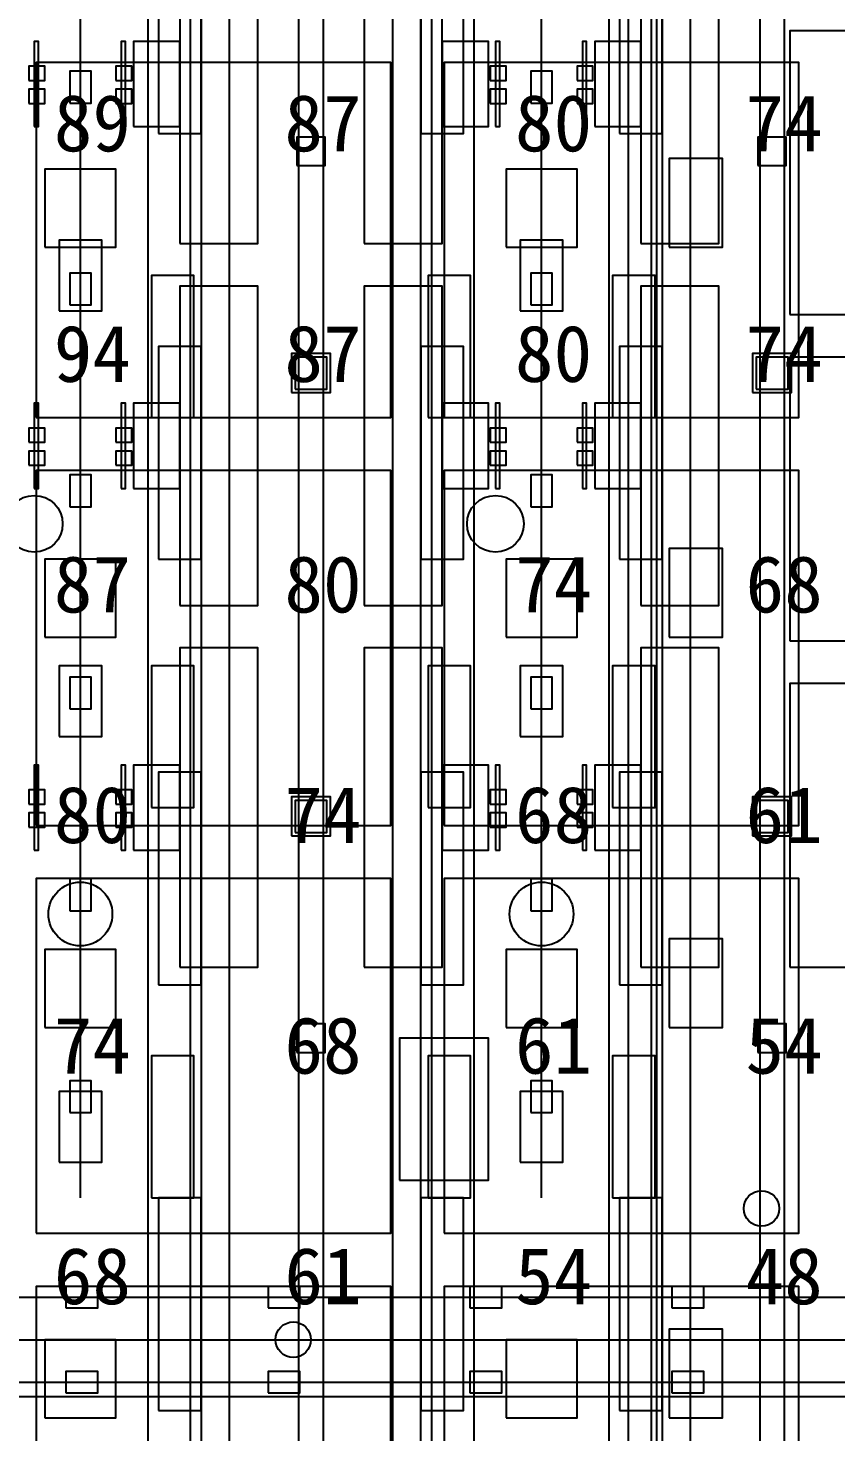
# Model space of a CAD drawing. Header units: metres. Extents: x -1640 to 1560, y -268 to 2338.
# Drawn here: x -71.72 to -48.95, y 1382.4 to 1421.97 of the extents above; entities that cross this region are included whole.
import ezdxf

# ---------------------------------------------------------------- set-up
doc = ezdxf.new("R2010")
doc.units = ezdxf.units.M
for name, color, linetype in [('1F_CHL', 4, 'Continuous'), ('1F_EHS_EXTINGUISHER_HYDRANT_CABINET_CONCEPT', 1, 'Continuous'), ('1F_PUMP', 2, 'Continuous'), ('1F_SCR', 3, 'Continuous'), ('1F_STRUCT_COLUMN', 8, 'Continuous'), ('2F_CSF_LATERAL_RACK_CONCEPT', 9, 'Continuous'), ('2F_RFG', 5, 'Continuous'), ('2F_STRUCT_COLUMN', 8, 'Continuous'), ('2F_VMB', 6, 'Continuous'), ('3F_CLEANROOM_OVERHEAD_PIPE_DUCT_CONCEPT', 9, 'Continuous'), ('3F_EHS_EGRESS_DIST_M', 2, 'Continuous'), ('3F_EHS_EXTINGUISHER_HYDRANT_CABINET_CONCEPT', 1, 'Continuous'), ('3F_EHS_GAS_DETECTOR', 6, 'Continuous'), ('3F_EHS_SAFETY_SHOWER_EYEWASH_CONCEPT', 3, 'Continuous'), ('3F_FOUP', 5, 'Continuous'), ('3F_IMP', 1, 'Continuous'), ('3F_OHT', 9, 'Continuous'), ('3F_OHTV', 1, 'Continuous'), ('3F_STK', 3, 'Continuous'), ('3F_STRUCT_COLUMN', 8, 'Continuous'), ('3F_TBAR', 6, 'Continuous'), ('3F_WET', 6, 'Continuous'), ('4F_FFU', 1, 'Continuous'), ('4F_STRUCT_PLENUM_TRUSS_CONCEPT', 9, 'Continuous'), ('5F_CHL', 4, 'Continuous'), ('5F_EHS_EXTINGUISHER_HYDRANT_CABINET_CONCEPT', 1, 'Continuous'), ('5F_PUMP', 2, 'Continuous'), ('5F_SCR', 3, 'Continuous'), ('5F_STRUCT_COLUMN', 8, 'Continuous'), ('6F_CSF_LATERAL_RACK_CONCEPT', 9, 'Continuous'), ('6F_RFG', 5, 'Continuous'), ('6F_STRUCT_COLUMN', 8, 'Continuous'), ('6F_VMB', 6, 'Continuous'), ('7F_CLEANROOM_OVERHEAD_PIPE_DUCT_CONCEPT', 9, 'Continuous'), ('7F_EHS_EGRESS_DIST_M', 2, 'Continuous'), ('7F_EHS_EXTINGUISHER_HYDRANT_CABINET_CONCEPT', 1, 'Continuous'), ('7F_EHS_GAS_DETECTOR', 6, 'Continuous'), ('7F_EHS_SAFETY_SHOWER_EYEWASH_CONCEPT', 3, 'Continuous'), ('7F_FOUP', 5, 'Continuous'), ('7F_IMP', 1, 'Continuous'), ('7F_OHT', 9, 'Continuous'), ('7F_OHTV', 1, 'Continuous'), ('7F_STK', 3, 'Continuous'), ('7F_STRUCT_COLUMN', 8, 'Continuous'), ('7F_TBAR', 6, 'Continuous'), ('7F_WET', 6, 'Continuous'), ('8F_FFU', 1, 'Continuous'), ('8F_STRUCT_PLENUM_TRUSS_CONCEPT', 9, 'Continuous'), ('UTIL_GAS.BULK_CONCEPT', 2, 'Continuous'), ('UTIL_PCW.R_CONCEPT', 1, 'Continuous'), ('UTIL_PCW.S_CONCEPT', 6, 'Continuous')]:
    doc.layers.add(name, color=color, linetype=linetype)

msp = doc.modelspace()

# ---------------------------------------------------------------- linework, layer by layer
at = {"layer": '1F_CHL'}
for points in [[(-53.65, 1415.8), (-52.15, 1415.8), (-52.15, 1418.3), (-53.65, 1418.3)], [(-53.65, 1404.8), (-52.15, 1404.8), (-52.15, 1407.3), (-53.65, 1407.3)], [(-53.65, 1393.8), (-52.15, 1393.8), (-52.15, 1396.3), (-53.65, 1396.3)], [(-53.65, 1382.8), (-52.15, 1382.8), (-52.15, 1385.3), (-53.65, 1385.3)]]:
    msp.add_lwpolyline(points, close=True, dxfattribs=at)
at = {"layer": '1F_EHS_EXTINGUISHER_HYDRANT_CABINET_CONCEPT'}
msp.add_circle((-64.25, 1385), 0.5, dxfattribs=at)
at = {"layer": '1F_PUMP'}
for points in [[(-68.25, 1411), (-67.05, 1411), (-67.05, 1415), (-68.25, 1415)], [(-60.45, 1411), (-59.25, 1411), (-59.25, 1415), (-60.45, 1415)], [(-55.25, 1411), (-54.05, 1411), (-54.05, 1415), (-55.25, 1415)], [(-68.25, 1400), (-67.05, 1400), (-67.05, 1404), (-68.25, 1404)], [(-60.45, 1400), (-59.25, 1400), (-59.25, 1404), (-60.45, 1404)], [(-55.25, 1400), (-54.05, 1400), (-54.05, 1404), (-55.25, 1404)], [(-68.25, 1389), (-67.05, 1389), (-67.05, 1393), (-68.25, 1393)], [(-60.45, 1389), (-59.25, 1389), (-59.25, 1393), (-60.45, 1393)], [(-55.25, 1389), (-54.05, 1389), (-54.05, 1393), (-55.25, 1393)]]:
    msp.add_lwpolyline(points, close=True, dxfattribs=at)
at = {"layer": '1F_SCR'}
for points in [[(-71.25, 1415.8), (-69.25, 1415.8), (-69.25, 1418), (-71.25, 1418)], [(-58.25, 1415.8), (-56.25, 1415.8), (-56.25, 1418), (-58.25, 1418)], [(-71.25, 1404.8), (-69.25, 1404.8), (-69.25, 1407), (-71.25, 1407)], [(-58.25, 1404.8), (-56.25, 1404.8), (-56.25, 1407), (-58.25, 1407)], [(-71.25, 1393.8), (-69.25, 1393.8), (-69.25, 1396), (-71.25, 1396)], [(-58.25, 1393.8), (-56.25, 1393.8), (-56.25, 1396), (-58.25, 1396)], [(-71.25, 1382.8), (-69.25, 1382.8), (-69.25, 1385), (-71.25, 1385)], [(-58.25, 1382.8), (-56.25, 1382.8), (-56.25, 1385), (-58.25, 1385)]]:
    msp.add_lwpolyline(points, close=True, dxfattribs=at)
at = {"layer": '1F_STRUCT_COLUMN'}
for points in [[(-64.3, 1411.7), (-63.2, 1411.7), (-63.2, 1412.8), (-64.3, 1412.8)], [(-51.3, 1411.7), (-50.2, 1411.7), (-50.2, 1412.8), (-51.3, 1412.8)], [(-64.3, 1399.2), (-63.2, 1399.2), (-63.2, 1400.3), (-64.3, 1400.3)], [(-51.3, 1399.2), (-50.2, 1399.2), (-50.2, 1400.3), (-51.3, 1400.3)]]:
    msp.add_lwpolyline(points, close=True, dxfattribs=at)
at = {"layer": '2F_CSF_LATERAL_RACK_CONCEPT'}
for points in [[(-66.85, 1310), (-66.05, 1310), (-66.05, 1460), (-66.85, 1460)], [(-61.45, 1310), (-60.65, 1310), (-60.65, 1460), (-61.45, 1460)], [(-53.85, 1310), (-53.05, 1310), (-53.05, 1460), (-53.85, 1460)]]:
    msp.add_lwpolyline(points, close=True, dxfattribs=at)
at = {"layer": '2F_RFG'}
for points in [[(-68.05, 1419), (-66.85, 1419), (-66.85, 1425), (-68.05, 1425)], [(-60.65, 1419), (-59.45, 1419), (-59.45, 1425), (-60.65, 1425)], [(-55.05, 1419), (-53.85, 1419), (-53.85, 1425), (-55.05, 1425)], [(-68.05, 1407), (-66.85, 1407), (-66.85, 1413), (-68.05, 1413)], [(-60.65, 1407), (-59.45, 1407), (-59.45, 1413), (-60.65, 1413)], [(-55.05, 1407), (-53.85, 1407), (-53.85, 1413), (-55.05, 1413)], [(-68.05, 1395), (-66.85, 1395), (-66.85, 1401), (-68.05, 1401)], [(-60.65, 1395), (-59.45, 1395), (-59.45, 1401), (-60.65, 1401)], [(-55.05, 1395), (-53.85, 1395), (-53.85, 1401), (-55.05, 1401)], [(-68.05, 1383), (-66.85, 1383), (-66.85, 1389), (-68.05, 1389)], [(-60.65, 1383), (-59.45, 1383), (-59.45, 1389), (-60.65, 1389)], [(-55.05, 1383), (-53.85, 1383), (-53.85, 1389), (-55.05, 1389)]]:
    msp.add_lwpolyline(points, close=True, dxfattribs=at)
at = {"layer": '2F_STRUCT_COLUMN'}
for points in [[(-64.2, 1411.8), (-63.3, 1411.8), (-63.3, 1412.7), (-64.2, 1412.7)], [(-51.2, 1411.8), (-50.3, 1411.8), (-50.3, 1412.7), (-51.2, 1412.7)], [(-64.2, 1399.3), (-63.3, 1399.3), (-63.3, 1400.2), (-64.2, 1400.2)], [(-51.2, 1399.3), (-50.3, 1399.3), (-50.3, 1400.2), (-51.2, 1400.2)]]:
    msp.add_lwpolyline(points, close=True, dxfattribs=at)
at = {"layer": '2F_VMB'}
for points in [[(-70.85, 1414), (-69.65, 1414), (-69.65, 1416), (-70.85, 1416)], [(-57.85, 1414), (-56.65, 1414), (-56.65, 1416), (-57.85, 1416)], [(-70.85, 1402), (-69.65, 1402), (-69.65, 1404), (-70.85, 1404)], [(-57.85, 1402), (-56.65, 1402), (-56.65, 1404), (-57.85, 1404)], [(-70.85, 1390), (-69.65, 1390), (-69.65, 1392), (-70.85, 1392)], [(-57.85, 1390), (-56.65, 1390), (-56.65, 1392), (-57.85, 1392)]]:
    msp.add_lwpolyline(points, close=True, dxfattribs=at)
at = {"layer": '3F_CLEANROOM_OVERHEAD_PIPE_DUCT_CONCEPT'}
for points in [[(-68.35, 1309), (-67.15, 1309), (-67.15, 1461), (-68.35, 1461)], [(-60.35, 1309), (-59.15, 1309), (-59.15, 1461), (-60.35, 1461)], [(-55.35, 1309), (-54.15, 1309), (-54.15, 1461), (-55.35, 1461)]]:
    msp.add_lwpolyline(points, close=True, dxfattribs=at)
at = {"layer": '3F_EHS_EXTINGUISHER_HYDRANT_CABINET_CONCEPT'}
msp.add_circle((-51.05, 1388.7), 0.5, dxfattribs=at)
at = {"layer": '3F_EHS_GAS_DETECTOR'}
for centre in [(-70.25, 1397), (-57.25, 1397)]:
    msp.add_circle(centre, 0.9, dxfattribs=at)
at = {"layer": '3F_EHS_SAFETY_SHOWER_EYEWASH_CONCEPT'}
for centre in [(-71.55, 1408), (-58.55, 1408)]:
    msp.add_circle(centre, 0.8, dxfattribs=at)
at = {"layer": '3F_FOUP'}
for points in [[(-71.7, 1420.5), (-71.25, 1420.5), (-71.25, 1420.9), (-71.7, 1420.9)], [(-69.25, 1420.5), (-68.8, 1420.5), (-68.8, 1420.9), (-69.25, 1420.9)], [(-58.7, 1420.5), (-58.25, 1420.5), (-58.25, 1420.9), (-58.7, 1420.9)], [(-56.25, 1420.5), (-55.8, 1420.5), (-55.8, 1420.9), (-56.25, 1420.9)], [(-71.7, 1419.85), (-71.25, 1419.85), (-71.25, 1420.25), (-71.7, 1420.25)], [(-69.25, 1419.85), (-68.8, 1419.85), (-68.8, 1420.25), (-69.25, 1420.25)], [(-58.7, 1419.85), (-58.25, 1419.85), (-58.25, 1420.25), (-58.7, 1420.25)], [(-56.25, 1419.85), (-55.8, 1419.85), (-55.8, 1420.25), (-56.25, 1420.25)], [(-71.7, 1410.3), (-71.25, 1410.3), (-71.25, 1410.7), (-71.7, 1410.7)], [(-69.25, 1410.3), (-68.8, 1410.3), (-68.8, 1410.7), (-69.25, 1410.7)], [(-58.7, 1410.3), (-58.25, 1410.3), (-58.25, 1410.7), (-58.7, 1410.7)], [(-56.25, 1410.3), (-55.8, 1410.3), (-55.8, 1410.7), (-56.25, 1410.7)], [(-71.7, 1409.65), (-71.25, 1409.65), (-71.25, 1410.05), (-71.7, 1410.05)], [(-69.25, 1409.65), (-68.8, 1409.65), (-68.8, 1410.05), (-69.25, 1410.05)], [(-58.7, 1409.65), (-58.25, 1409.65), (-58.25, 1410.05), (-58.7, 1410.05)], [(-56.25, 1409.65), (-55.8, 1409.65), (-55.8, 1410.05), (-56.25, 1410.05)], [(-71.7, 1400.1), (-71.25, 1400.1), (-71.25, 1400.5), (-71.7, 1400.5)], [(-69.25, 1400.1), (-68.8, 1400.1), (-68.8, 1400.5), (-69.25, 1400.5)], [(-58.7, 1400.1), (-58.25, 1400.1), (-58.25, 1400.5), (-58.7, 1400.5)], [(-56.25, 1400.1), (-55.8, 1400.1), (-55.8, 1400.5), (-56.25, 1400.5)], [(-71.7, 1399.45), (-71.25, 1399.45), (-71.25, 1399.85), (-71.7, 1399.85)], [(-69.25, 1399.45), (-68.8, 1399.45), (-68.8, 1399.85), (-69.25, 1399.85)], [(-58.7, 1399.45), (-58.25, 1399.45), (-58.25, 1399.85), (-58.7, 1399.85)], [(-56.25, 1399.45), (-55.8, 1399.45), (-55.8, 1399.85), (-56.25, 1399.85)]]:
    msp.add_lwpolyline(points, close=True, dxfattribs=at)
at = {"layer": '3F_IMP'}
for points in [[(-50.25, 1413.9), (-47.05, 1413.9), (-47.05, 1421.9), (-50.25, 1421.9)], [(-50.25, 1404.7), (-47.05, 1404.7), (-47.05, 1412.7), (-50.25, 1412.7)], [(-50.25, 1395.5), (-47.05, 1395.5), (-47.05, 1403.5), (-50.25, 1403.5)]]:
    msp.add_lwpolyline(points, close=True, dxfattribs=at)
at = {"layer": '3F_OHT'}
for p, q in [((-70.25, 1389), (-70.25, 1461)), ((-57.25, 1389), (-57.25, 1461)), ((-278, 1386.2), (-5.5, 1386.2)), ((-278, 1383.8), (-5.5, 1383.8))]:
    msp.add_line(p, q, dxfattribs=at)
at = {"layer": '3F_OHTV'}
for points in [[(-70.55, 1419.86), (-69.95, 1419.86), (-69.95, 1420.76), (-70.55, 1420.76)], [(-57.55, 1419.86), (-56.95, 1419.86), (-56.95, 1420.76), (-57.55, 1420.76)], [(-70.55, 1414.17), (-69.95, 1414.17), (-69.95, 1415.07), (-70.55, 1415.07)], [(-57.55, 1414.17), (-56.95, 1414.17), (-56.95, 1415.07), (-57.55, 1415.07)], [(-70.55, 1408.48), (-69.95, 1408.48), (-69.95, 1409.38), (-70.55, 1409.38)], [(-57.55, 1408.48), (-56.95, 1408.48), (-56.95, 1409.38), (-57.55, 1409.38)], [(-70.55, 1402.78), (-69.95, 1402.78), (-69.95, 1403.68), (-70.55, 1403.68)], [(-57.55, 1402.78), (-56.95, 1402.78), (-56.95, 1403.68), (-57.55, 1403.68)], [(-70.55, 1397.09), (-69.95, 1397.09), (-69.95, 1397.99), (-70.55, 1397.99)], [(-57.55, 1397.09), (-56.95, 1397.09), (-56.95, 1397.99), (-57.55, 1397.99)], [(-70.55, 1391.4), (-69.95, 1391.4), (-69.95, 1392.3), (-70.55, 1392.3)], [(-57.55, 1391.4), (-56.95, 1391.4), (-56.95, 1392.3), (-57.55, 1392.3)], [(-70.66, 1385.9), (-69.76, 1385.9), (-69.76, 1386.5), (-70.66, 1386.5)], [(-64.96, 1385.9), (-64.06, 1385.9), (-64.06, 1386.5), (-64.96, 1386.5)], [(-59.27, 1385.9), (-58.37, 1385.9), (-58.37, 1386.5), (-59.27, 1386.5)], [(-53.58, 1385.9), (-52.68, 1385.9), (-52.68, 1386.5), (-53.58, 1386.5)], [(-70.66, 1383.5), (-69.76, 1383.5), (-69.76, 1384.1), (-70.66, 1384.1)], [(-64.96, 1383.5), (-64.06, 1383.5), (-64.06, 1384.1), (-64.96, 1384.1)], [(-59.27, 1383.5), (-58.37, 1383.5), (-58.37, 1384.1), (-59.27, 1384.1)], [(-53.58, 1383.5), (-52.68, 1383.5), (-52.68, 1384.1), (-53.58, 1384.1)]]:
    msp.add_lwpolyline(points, close=True, dxfattribs=at)
at = {"layer": '3F_STK'}
msp.add_lwpolyline([(-61.25, 1389.5), (-58.75, 1389.5), (-58.75, 1393.5), (-61.25, 1393.5)], close=True, dxfattribs=at)
at = {"layer": '3F_STRUCT_COLUMN'}
for points in [[(-64.15, 1418.1), (-63.35, 1418.1), (-63.35, 1418.9), (-64.15, 1418.9)], [(-51.15, 1418.1), (-50.35, 1418.1), (-50.35, 1418.9), (-51.15, 1418.9)], [(-64.15, 1393.1), (-63.35, 1393.1), (-63.35, 1393.9), (-64.15, 1393.9)], [(-51.15, 1393.1), (-50.35, 1393.1), (-50.35, 1393.9), (-51.15, 1393.9)]]:
    msp.add_lwpolyline(points, close=True, dxfattribs=at)
at = {"layer": '3F_TBAR'}
for points in [[(-71.55, 1419.2), (-71.43, 1419.2), (-71.43, 1421.6), (-71.55, 1421.6)], [(-69.1, 1419.2), (-68.98, 1419.2), (-68.98, 1421.6), (-69.1, 1421.6)], [(-58.55, 1419.2), (-58.43, 1419.2), (-58.43, 1421.6), (-58.55, 1421.6)], [(-56.1, 1419.2), (-55.98, 1419.2), (-55.98, 1421.6), (-56.1, 1421.6)], [(-71.55, 1409), (-71.43, 1409), (-71.43, 1411.4), (-71.55, 1411.4)], [(-69.1, 1409), (-68.98, 1409), (-68.98, 1411.4), (-69.1, 1411.4)], [(-58.55, 1409), (-58.43, 1409), (-58.43, 1411.4), (-58.55, 1411.4)], [(-56.1, 1409), (-55.98, 1409), (-55.98, 1411.4), (-56.1, 1411.4)], [(-71.55, 1398.8), (-71.43, 1398.8), (-71.43, 1401.2), (-71.55, 1401.2)], [(-69.1, 1398.8), (-68.98, 1398.8), (-68.98, 1401.2), (-69.1, 1401.2)], [(-58.55, 1398.8), (-58.43, 1398.8), (-58.43, 1401.2), (-58.55, 1401.2)], [(-56.1, 1398.8), (-55.98, 1398.8), (-55.98, 1401.2), (-56.1, 1401.2)]]:
    msp.add_lwpolyline(points, close=True, dxfattribs=at)
at = {"layer": '3F_WET'}
for points in [[(-67.45, 1415.9), (-65.25, 1415.9), (-65.25, 1424.9), (-67.45, 1424.9)], [(-62.25, 1415.9), (-60.05, 1415.9), (-60.05, 1424.9), (-62.25, 1424.9)], [(-54.45, 1415.9), (-52.25, 1415.9), (-52.25, 1424.9), (-54.45, 1424.9)], [(-68.75, 1419.2), (-67.45, 1419.2), (-67.45, 1421.6), (-68.75, 1421.6)], [(-60.05, 1419.2), (-58.75, 1419.2), (-58.75, 1421.6), (-60.05, 1421.6)], [(-55.75, 1419.2), (-54.45, 1419.2), (-54.45, 1421.6), (-55.75, 1421.6)], [(-67.45, 1405.7), (-65.25, 1405.7), (-65.25, 1414.7), (-67.45, 1414.7)], [(-62.25, 1405.7), (-60.05, 1405.7), (-60.05, 1414.7), (-62.25, 1414.7)], [(-54.45, 1405.7), (-52.25, 1405.7), (-52.25, 1414.7), (-54.45, 1414.7)], [(-68.75, 1409), (-67.45, 1409), (-67.45, 1411.4), (-68.75, 1411.4)], [(-60.05, 1409), (-58.75, 1409), (-58.75, 1411.4), (-60.05, 1411.4)], [(-55.75, 1409), (-54.45, 1409), (-54.45, 1411.4), (-55.75, 1411.4)], [(-67.45, 1395.5), (-65.25, 1395.5), (-65.25, 1404.5), (-67.45, 1404.5)], [(-62.25, 1395.5), (-60.05, 1395.5), (-60.05, 1404.5), (-62.25, 1404.5)], [(-54.45, 1395.5), (-52.25, 1395.5), (-52.25, 1404.5), (-54.45, 1404.5)], [(-68.75, 1398.8), (-67.45, 1398.8), (-67.45, 1401.2), (-68.75, 1401.2)], [(-60.05, 1398.8), (-58.75, 1398.8), (-58.75, 1401.2), (-60.05, 1401.2)], [(-55.75, 1398.8), (-54.45, 1398.8), (-54.45, 1401.2), (-55.75, 1401.2)]]:
    msp.add_lwpolyline(points, close=True, dxfattribs=at)
at = {"layer": '4F_FFU'}
for points in [[(-71.5, 1411), (-61.5, 1411), (-61.5, 1421), (-71.5, 1421)], [(-60, 1411), (-50, 1411), (-50, 1421), (-60, 1421)], [(-71.5, 1399.5), (-61.5, 1399.5), (-61.5, 1409.5), (-71.5, 1409.5)], [(-60, 1399.5), (-50, 1399.5), (-50, 1409.5), (-60, 1409.5)], [(-71.5, 1388), (-61.5, 1388), (-61.5, 1398), (-71.5, 1398)], [(-60, 1388), (-50, 1388), (-50, 1398), (-60, 1398)], [(-71.5, 1376.5), (-61.5, 1376.5), (-61.5, 1386.5), (-71.5, 1386.5)], [(-60, 1376.5), (-50, 1376.5), (-50, 1386.5), (-60, 1386.5)]]:
    msp.add_lwpolyline(points, close=True, dxfattribs=at)
at = {"layer": '4F_STRUCT_PLENUM_TRUSS_CONCEPT'}
for points in [[(-64.1, 1306), (-63.4, 1306), (-63.4, 1464), (-64.1, 1464)], [(-51.1, 1306), (-50.4, 1306), (-50.4, 1464), (-51.1, 1464)]]:
    msp.add_lwpolyline(points, close=True, dxfattribs=at)
at = {"layer": '5F_CHL'}
for points in [[(-53.65, 1415.8), (-52.15, 1415.8), (-52.15, 1418.3), (-53.65, 1418.3)], [(-53.65, 1404.8), (-52.15, 1404.8), (-52.15, 1407.3), (-53.65, 1407.3)], [(-53.65, 1393.8), (-52.15, 1393.8), (-52.15, 1396.3), (-53.65, 1396.3)], [(-53.65, 1382.8), (-52.15, 1382.8), (-52.15, 1385.3), (-53.65, 1385.3)]]:
    msp.add_lwpolyline(points, close=True, dxfattribs=at)
at = {"layer": '5F_EHS_EXTINGUISHER_HYDRANT_CABINET_CONCEPT'}
msp.add_circle((-64.25, 1385), 0.5, dxfattribs=at)
at = {"layer": '5F_PUMP'}
for points in [[(-68.25, 1411), (-67.05, 1411), (-67.05, 1415), (-68.25, 1415)], [(-60.45, 1411), (-59.25, 1411), (-59.25, 1415), (-60.45, 1415)], [(-55.25, 1411), (-54.05, 1411), (-54.05, 1415), (-55.25, 1415)], [(-68.25, 1400), (-67.05, 1400), (-67.05, 1404), (-68.25, 1404)], [(-60.45, 1400), (-59.25, 1400), (-59.25, 1404), (-60.45, 1404)], [(-55.25, 1400), (-54.05, 1400), (-54.05, 1404), (-55.25, 1404)], [(-68.25, 1389), (-67.05, 1389), (-67.05, 1393), (-68.25, 1393)], [(-60.45, 1389), (-59.25, 1389), (-59.25, 1393), (-60.45, 1393)], [(-55.25, 1389), (-54.05, 1389), (-54.05, 1393), (-55.25, 1393)]]:
    msp.add_lwpolyline(points, close=True, dxfattribs=at)
at = {"layer": '5F_SCR'}
for points in [[(-71.25, 1415.8), (-69.25, 1415.8), (-69.25, 1418), (-71.25, 1418)], [(-58.25, 1415.8), (-56.25, 1415.8), (-56.25, 1418), (-58.25, 1418)], [(-71.25, 1404.8), (-69.25, 1404.8), (-69.25, 1407), (-71.25, 1407)], [(-58.25, 1404.8), (-56.25, 1404.8), (-56.25, 1407), (-58.25, 1407)], [(-71.25, 1393.8), (-69.25, 1393.8), (-69.25, 1396), (-71.25, 1396)], [(-58.25, 1393.8), (-56.25, 1393.8), (-56.25, 1396), (-58.25, 1396)], [(-71.25, 1382.8), (-69.25, 1382.8), (-69.25, 1385), (-71.25, 1385)], [(-58.25, 1382.8), (-56.25, 1382.8), (-56.25, 1385), (-58.25, 1385)]]:
    msp.add_lwpolyline(points, close=True, dxfattribs=at)
at = {"layer": '5F_STRUCT_COLUMN'}
for points in [[(-64.3, 1411.7), (-63.2, 1411.7), (-63.2, 1412.8), (-64.3, 1412.8)], [(-51.3, 1411.7), (-50.2, 1411.7), (-50.2, 1412.8), (-51.3, 1412.8)], [(-64.3, 1399.2), (-63.2, 1399.2), (-63.2, 1400.3), (-64.3, 1400.3)], [(-51.3, 1399.2), (-50.2, 1399.2), (-50.2, 1400.3), (-51.3, 1400.3)]]:
    msp.add_lwpolyline(points, close=True, dxfattribs=at)
at = {"layer": '6F_CSF_LATERAL_RACK_CONCEPT'}
for points in [[(-66.85, 1310), (-66.05, 1310), (-66.05, 1460), (-66.85, 1460)], [(-61.45, 1310), (-60.65, 1310), (-60.65, 1460), (-61.45, 1460)], [(-53.85, 1310), (-53.05, 1310), (-53.05, 1460), (-53.85, 1460)]]:
    msp.add_lwpolyline(points, close=True, dxfattribs=at)
at = {"layer": '6F_RFG'}
for points in [[(-68.05, 1419), (-66.85, 1419), (-66.85, 1425), (-68.05, 1425)], [(-60.65, 1419), (-59.45, 1419), (-59.45, 1425), (-60.65, 1425)], [(-55.05, 1419), (-53.85, 1419), (-53.85, 1425), (-55.05, 1425)], [(-68.05, 1407), (-66.85, 1407), (-66.85, 1413), (-68.05, 1413)], [(-60.65, 1407), (-59.45, 1407), (-59.45, 1413), (-60.65, 1413)], [(-55.05, 1407), (-53.85, 1407), (-53.85, 1413), (-55.05, 1413)], [(-68.05, 1395), (-66.85, 1395), (-66.85, 1401), (-68.05, 1401)], [(-60.65, 1395), (-59.45, 1395), (-59.45, 1401), (-60.65, 1401)], [(-55.05, 1395), (-53.85, 1395), (-53.85, 1401), (-55.05, 1401)], [(-68.05, 1383), (-66.85, 1383), (-66.85, 1389), (-68.05, 1389)], [(-60.65, 1383), (-59.45, 1383), (-59.45, 1389), (-60.65, 1389)], [(-55.05, 1383), (-53.85, 1383), (-53.85, 1389), (-55.05, 1389)]]:
    msp.add_lwpolyline(points, close=True, dxfattribs=at)
at = {"layer": '6F_STRUCT_COLUMN'}
for points in [[(-64.2, 1411.8), (-63.3, 1411.8), (-63.3, 1412.7), (-64.2, 1412.7)], [(-51.2, 1411.8), (-50.3, 1411.8), (-50.3, 1412.7), (-51.2, 1412.7)], [(-64.2, 1399.3), (-63.3, 1399.3), (-63.3, 1400.2), (-64.2, 1400.2)], [(-51.2, 1399.3), (-50.3, 1399.3), (-50.3, 1400.2), (-51.2, 1400.2)]]:
    msp.add_lwpolyline(points, close=True, dxfattribs=at)
at = {"layer": '6F_VMB'}
for points in [[(-70.85, 1414), (-69.65, 1414), (-69.65, 1416), (-70.85, 1416)], [(-57.85, 1414), (-56.65, 1414), (-56.65, 1416), (-57.85, 1416)], [(-70.85, 1402), (-69.65, 1402), (-69.65, 1404), (-70.85, 1404)], [(-57.85, 1402), (-56.65, 1402), (-56.65, 1404), (-57.85, 1404)], [(-70.85, 1390), (-69.65, 1390), (-69.65, 1392), (-70.85, 1392)], [(-57.85, 1390), (-56.65, 1390), (-56.65, 1392), (-57.85, 1392)]]:
    msp.add_lwpolyline(points, close=True, dxfattribs=at)
at = {"layer": '7F_CLEANROOM_OVERHEAD_PIPE_DUCT_CONCEPT'}
for points in [[(-68.35, 1309), (-67.15, 1309), (-67.15, 1461), (-68.35, 1461)], [(-60.35, 1309), (-59.15, 1309), (-59.15, 1461), (-60.35, 1461)], [(-55.35, 1309), (-54.15, 1309), (-54.15, 1461), (-55.35, 1461)]]:
    msp.add_lwpolyline(points, close=True, dxfattribs=at)
at = {"layer": '7F_EHS_EXTINGUISHER_HYDRANT_CABINET_CONCEPT'}
msp.add_circle((-51.05, 1388.7), 0.5, dxfattribs=at)
at = {"layer": '7F_EHS_GAS_DETECTOR'}
for centre in [(-70.25, 1397), (-57.25, 1397)]:
    msp.add_circle(centre, 0.9, dxfattribs=at)
at = {"layer": '7F_EHS_SAFETY_SHOWER_EYEWASH_CONCEPT'}
for centre in [(-71.55, 1408), (-58.55, 1408)]:
    msp.add_circle(centre, 0.8, dxfattribs=at)
at = {"layer": '7F_FOUP'}
for points in [[(-71.7, 1420.5), (-71.25, 1420.5), (-71.25, 1420.9), (-71.7, 1420.9)], [(-69.25, 1420.5), (-68.8, 1420.5), (-68.8, 1420.9), (-69.25, 1420.9)], [(-58.7, 1420.5), (-58.25, 1420.5), (-58.25, 1420.9), (-58.7, 1420.9)], [(-56.25, 1420.5), (-55.8, 1420.5), (-55.8, 1420.9), (-56.25, 1420.9)], [(-71.7, 1419.85), (-71.25, 1419.85), (-71.25, 1420.25), (-71.7, 1420.25)], [(-69.25, 1419.85), (-68.8, 1419.85), (-68.8, 1420.25), (-69.25, 1420.25)], [(-58.7, 1419.85), (-58.25, 1419.85), (-58.25, 1420.25), (-58.7, 1420.25)], [(-56.25, 1419.85), (-55.8, 1419.85), (-55.8, 1420.25), (-56.25, 1420.25)], [(-71.7, 1410.3), (-71.25, 1410.3), (-71.25, 1410.7), (-71.7, 1410.7)], [(-69.25, 1410.3), (-68.8, 1410.3), (-68.8, 1410.7), (-69.25, 1410.7)], [(-58.7, 1410.3), (-58.25, 1410.3), (-58.25, 1410.7), (-58.7, 1410.7)], [(-56.25, 1410.3), (-55.8, 1410.3), (-55.8, 1410.7), (-56.25, 1410.7)], [(-71.7, 1409.65), (-71.25, 1409.65), (-71.25, 1410.05), (-71.7, 1410.05)], [(-69.25, 1409.65), (-68.8, 1409.65), (-68.8, 1410.05), (-69.25, 1410.05)], [(-58.7, 1409.65), (-58.25, 1409.65), (-58.25, 1410.05), (-58.7, 1410.05)], [(-56.25, 1409.65), (-55.8, 1409.65), (-55.8, 1410.05), (-56.25, 1410.05)], [(-71.7, 1400.1), (-71.25, 1400.1), (-71.25, 1400.5), (-71.7, 1400.5)], [(-69.25, 1400.1), (-68.8, 1400.1), (-68.8, 1400.5), (-69.25, 1400.5)], [(-58.7, 1400.1), (-58.25, 1400.1), (-58.25, 1400.5), (-58.7, 1400.5)], [(-56.25, 1400.1), (-55.8, 1400.1), (-55.8, 1400.5), (-56.25, 1400.5)], [(-71.7, 1399.45), (-71.25, 1399.45), (-71.25, 1399.85), (-71.7, 1399.85)], [(-69.25, 1399.45), (-68.8, 1399.45), (-68.8, 1399.85), (-69.25, 1399.85)], [(-58.7, 1399.45), (-58.25, 1399.45), (-58.25, 1399.85), (-58.7, 1399.85)], [(-56.25, 1399.45), (-55.8, 1399.45), (-55.8, 1399.85), (-56.25, 1399.85)]]:
    msp.add_lwpolyline(points, close=True, dxfattribs=at)
at = {"layer": '7F_IMP'}
for points in [[(-50.25, 1413.9), (-47.05, 1413.9), (-47.05, 1421.9), (-50.25, 1421.9)], [(-50.25, 1404.7), (-47.05, 1404.7), (-47.05, 1412.7), (-50.25, 1412.7)], [(-50.25, 1395.5), (-47.05, 1395.5), (-47.05, 1403.5), (-50.25, 1403.5)]]:
    msp.add_lwpolyline(points, close=True, dxfattribs=at)
at = {"layer": '7F_OHT'}
for p, q in [((-70.25, 1389), (-70.25, 1461)), ((-57.25, 1389), (-57.25, 1461)), ((-278, 1386.2), (-5.5, 1386.2)), ((-278, 1383.8), (-5.5, 1383.8))]:
    msp.add_line(p, q, dxfattribs=at)
at = {"layer": '7F_OHTV'}
for points in [[(-70.55, 1419.86), (-69.95, 1419.86), (-69.95, 1420.76), (-70.55, 1420.76)], [(-57.55, 1419.86), (-56.95, 1419.86), (-56.95, 1420.76), (-57.55, 1420.76)], [(-70.55, 1414.17), (-69.95, 1414.17), (-69.95, 1415.07), (-70.55, 1415.07)], [(-57.55, 1414.17), (-56.95, 1414.17), (-56.95, 1415.07), (-57.55, 1415.07)], [(-70.55, 1408.48), (-69.95, 1408.48), (-69.95, 1409.38), (-70.55, 1409.38)], [(-57.55, 1408.48), (-56.95, 1408.48), (-56.95, 1409.38), (-57.55, 1409.38)], [(-70.55, 1402.78), (-69.95, 1402.78), (-69.95, 1403.68), (-70.55, 1403.68)], [(-57.55, 1402.78), (-56.95, 1402.78), (-56.95, 1403.68), (-57.55, 1403.68)], [(-70.55, 1397.09), (-69.95, 1397.09), (-69.95, 1397.99), (-70.55, 1397.99)], [(-57.55, 1397.09), (-56.95, 1397.09), (-56.95, 1397.99), (-57.55, 1397.99)], [(-70.55, 1391.4), (-69.95, 1391.4), (-69.95, 1392.3), (-70.55, 1392.3)], [(-57.55, 1391.4), (-56.95, 1391.4), (-56.95, 1392.3), (-57.55, 1392.3)], [(-70.66, 1385.9), (-69.76, 1385.9), (-69.76, 1386.5), (-70.66, 1386.5)], [(-64.96, 1385.9), (-64.06, 1385.9), (-64.06, 1386.5), (-64.96, 1386.5)], [(-59.27, 1385.9), (-58.37, 1385.9), (-58.37, 1386.5), (-59.27, 1386.5)], [(-53.58, 1385.9), (-52.68, 1385.9), (-52.68, 1386.5), (-53.58, 1386.5)], [(-70.66, 1383.5), (-69.76, 1383.5), (-69.76, 1384.1), (-70.66, 1384.1)], [(-64.96, 1383.5), (-64.06, 1383.5), (-64.06, 1384.1), (-64.96, 1384.1)], [(-59.27, 1383.5), (-58.37, 1383.5), (-58.37, 1384.1), (-59.27, 1384.1)], [(-53.58, 1383.5), (-52.68, 1383.5), (-52.68, 1384.1), (-53.58, 1384.1)]]:
    msp.add_lwpolyline(points, close=True, dxfattribs=at)
at = {"layer": '7F_STK'}
msp.add_lwpolyline([(-61.25, 1389.5), (-58.75, 1389.5), (-58.75, 1393.5), (-61.25, 1393.5)], close=True, dxfattribs=at)
at = {"layer": '7F_STRUCT_COLUMN'}
for points in [[(-64.15, 1418.1), (-63.35, 1418.1), (-63.35, 1418.9), (-64.15, 1418.9)], [(-51.15, 1418.1), (-50.35, 1418.1), (-50.35, 1418.9), (-51.15, 1418.9)], [(-64.15, 1393.1), (-63.35, 1393.1), (-63.35, 1393.9), (-64.15, 1393.9)], [(-51.15, 1393.1), (-50.35, 1393.1), (-50.35, 1393.9), (-51.15, 1393.9)]]:
    msp.add_lwpolyline(points, close=True, dxfattribs=at)
at = {"layer": '7F_TBAR'}
for points in [[(-71.55, 1419.2), (-71.43, 1419.2), (-71.43, 1421.6), (-71.55, 1421.6)], [(-69.1, 1419.2), (-68.98, 1419.2), (-68.98, 1421.6), (-69.1, 1421.6)], [(-58.55, 1419.2), (-58.43, 1419.2), (-58.43, 1421.6), (-58.55, 1421.6)], [(-56.1, 1419.2), (-55.98, 1419.2), (-55.98, 1421.6), (-56.1, 1421.6)], [(-71.55, 1409), (-71.43, 1409), (-71.43, 1411.4), (-71.55, 1411.4)], [(-69.1, 1409), (-68.98, 1409), (-68.98, 1411.4), (-69.1, 1411.4)], [(-58.55, 1409), (-58.43, 1409), (-58.43, 1411.4), (-58.55, 1411.4)], [(-56.1, 1409), (-55.98, 1409), (-55.98, 1411.4), (-56.1, 1411.4)], [(-71.55, 1398.8), (-71.43, 1398.8), (-71.43, 1401.2), (-71.55, 1401.2)], [(-69.1, 1398.8), (-68.98, 1398.8), (-68.98, 1401.2), (-69.1, 1401.2)], [(-58.55, 1398.8), (-58.43, 1398.8), (-58.43, 1401.2), (-58.55, 1401.2)], [(-56.1, 1398.8), (-55.98, 1398.8), (-55.98, 1401.2), (-56.1, 1401.2)]]:
    msp.add_lwpolyline(points, close=True, dxfattribs=at)
at = {"layer": '7F_WET'}
for points in [[(-67.45, 1415.9), (-65.25, 1415.9), (-65.25, 1424.9), (-67.45, 1424.9)], [(-62.25, 1415.9), (-60.05, 1415.9), (-60.05, 1424.9), (-62.25, 1424.9)], [(-54.45, 1415.9), (-52.25, 1415.9), (-52.25, 1424.9), (-54.45, 1424.9)], [(-68.75, 1419.2), (-67.45, 1419.2), (-67.45, 1421.6), (-68.75, 1421.6)], [(-60.05, 1419.2), (-58.75, 1419.2), (-58.75, 1421.6), (-60.05, 1421.6)], [(-55.75, 1419.2), (-54.45, 1419.2), (-54.45, 1421.6), (-55.75, 1421.6)], [(-67.45, 1405.7), (-65.25, 1405.7), (-65.25, 1414.7), (-67.45, 1414.7)], [(-62.25, 1405.7), (-60.05, 1405.7), (-60.05, 1414.7), (-62.25, 1414.7)], [(-54.45, 1405.7), (-52.25, 1405.7), (-52.25, 1414.7), (-54.45, 1414.7)], [(-68.75, 1409), (-67.45, 1409), (-67.45, 1411.4), (-68.75, 1411.4)], [(-60.05, 1409), (-58.75, 1409), (-58.75, 1411.4), (-60.05, 1411.4)], [(-55.75, 1409), (-54.45, 1409), (-54.45, 1411.4), (-55.75, 1411.4)], [(-67.45, 1395.5), (-65.25, 1395.5), (-65.25, 1404.5), (-67.45, 1404.5)], [(-62.25, 1395.5), (-60.05, 1395.5), (-60.05, 1404.5), (-62.25, 1404.5)], [(-54.45, 1395.5), (-52.25, 1395.5), (-52.25, 1404.5), (-54.45, 1404.5)], [(-68.75, 1398.8), (-67.45, 1398.8), (-67.45, 1401.2), (-68.75, 1401.2)], [(-60.05, 1398.8), (-58.75, 1398.8), (-58.75, 1401.2), (-60.05, 1401.2)], [(-55.75, 1398.8), (-54.45, 1398.8), (-54.45, 1401.2), (-55.75, 1401.2)]]:
    msp.add_lwpolyline(points, close=True, dxfattribs=at)
at = {"layer": '8F_FFU'}
for points in [[(-71.5, 1411), (-61.5, 1411), (-61.5, 1421), (-71.5, 1421)], [(-60, 1411), (-50, 1411), (-50, 1421), (-60, 1421)], [(-71.5, 1399.5), (-61.5, 1399.5), (-61.5, 1409.5), (-71.5, 1409.5)], [(-60, 1399.5), (-50, 1399.5), (-50, 1409.5), (-60, 1409.5)], [(-71.5, 1388), (-61.5, 1388), (-61.5, 1398), (-71.5, 1398)], [(-60, 1388), (-50, 1388), (-50, 1398), (-60, 1398)], [(-71.5, 1376.5), (-61.5, 1376.5), (-61.5, 1386.5), (-71.5, 1386.5)], [(-60, 1376.5), (-50, 1376.5), (-50, 1386.5), (-60, 1386.5)]]:
    msp.add_lwpolyline(points, close=True, dxfattribs=at)
at = {"layer": '8F_STRUCT_PLENUM_TRUSS_CONCEPT'}
for points in [[(-64.1, 1306), (-63.4, 1306), (-63.4, 1464), (-64.1, 1464)], [(-51.1, 1306), (-50.4, 1306), (-50.4, 1464), (-51.1, 1464)]]:
    msp.add_lwpolyline(points, close=True, dxfattribs=at)
at = {"layer": 'UTIL_GAS.BULK_CONCEPT'}
msp.add_line((-276.35, 1385), (293.35, 1385), dxfattribs=at)
msp.add_line((-276.35, 1385), (293.35, 1385), dxfattribs=at)
at = {"layer": 'UTIL_PCW.R_CONCEPT'}
for p, q in [((-54.005, 1311.78), (-54.005, 1458.23)), ((-54.005, 1311.78), (-54.005, 1458.23)), ((-276.4, 1383.4), (293.4, 1383.4)), ((-276.4, 1383.4), (293.4, 1383.4))]:
    msp.add_line(p, q, dxfattribs=at)
at = {"layer": 'UTIL_PCW.S_CONCEPT'}
msp.add_line((-54.795, 1311.78), (-54.795, 1458.23), dxfattribs=at)
msp.add_line((-54.795, 1311.78), (-54.795, 1458.23), dxfattribs=at)

# ---------------------------------------------------------------- texts
at = {"layer": '3F_EHS_EGRESS_DIST_M'}
for s, p in [('89', (-71, 1418.5)), ('87', (-64.5, 1418.5)), ('80', (-58, 1418.5)), ('74', (-51.5, 1418.5)), ('94', (-71, 1412)), ('87', (-64.5, 1412)), ('80', (-58, 1412)), ('74', (-51.5, 1412)), ('87', (-71, 1405.5)), ('80', (-64.5, 1405.5)), ('74', (-58, 1405.5)), ('68', (-51.5, 1405.5)), ('80', (-71, 1399)), ('68', (-58, 1399)), ('61', (-51.5, 1399)), ('74', (-64.5, 1399)), ('74', (-71, 1392.5)), ('68', (-64.5, 1392.5)), ('61', (-58, 1392.5)), ('54', (-51.5, 1392.5)), ('68', (-71, 1386)), ('61', (-64.5, 1386)), ('54', (-58, 1386)), ('48', (-51.5, 1386))]:
    msp.add_text(s, height=1.6, dxfattribs=at).set_placement(p)
at = {"layer": '7F_EHS_EGRESS_DIST_M'}
for s, p in [('89', (-71, 1418.5)), ('87', (-64.5, 1418.5)), ('80', (-58, 1418.5)), ('74', (-51.5, 1418.5)), ('94', (-71, 1412)), ('87', (-64.5, 1412)), ('80', (-58, 1412)), ('74', (-51.5, 1412)), ('87', (-71, 1405.5)), ('80', (-64.5, 1405.5)), ('74', (-58, 1405.5)), ('68', (-51.5, 1405.5)), ('80', (-71, 1399)), ('68', (-58, 1399)), ('61', (-51.5, 1399)), ('74', (-64.5, 1399)), ('74', (-71, 1392.5)), ('68', (-64.5, 1392.5)), ('61', (-58, 1392.5)), ('54', (-51.5, 1392.5)), ('68', (-71, 1386)), ('61', (-64.5, 1386)), ('54', (-58, 1386)), ('48', (-51.5, 1386))]:
    msp.add_text(s, height=1.6, dxfattribs=at).set_placement(p)

doc.saveas('drawing.dxf')
